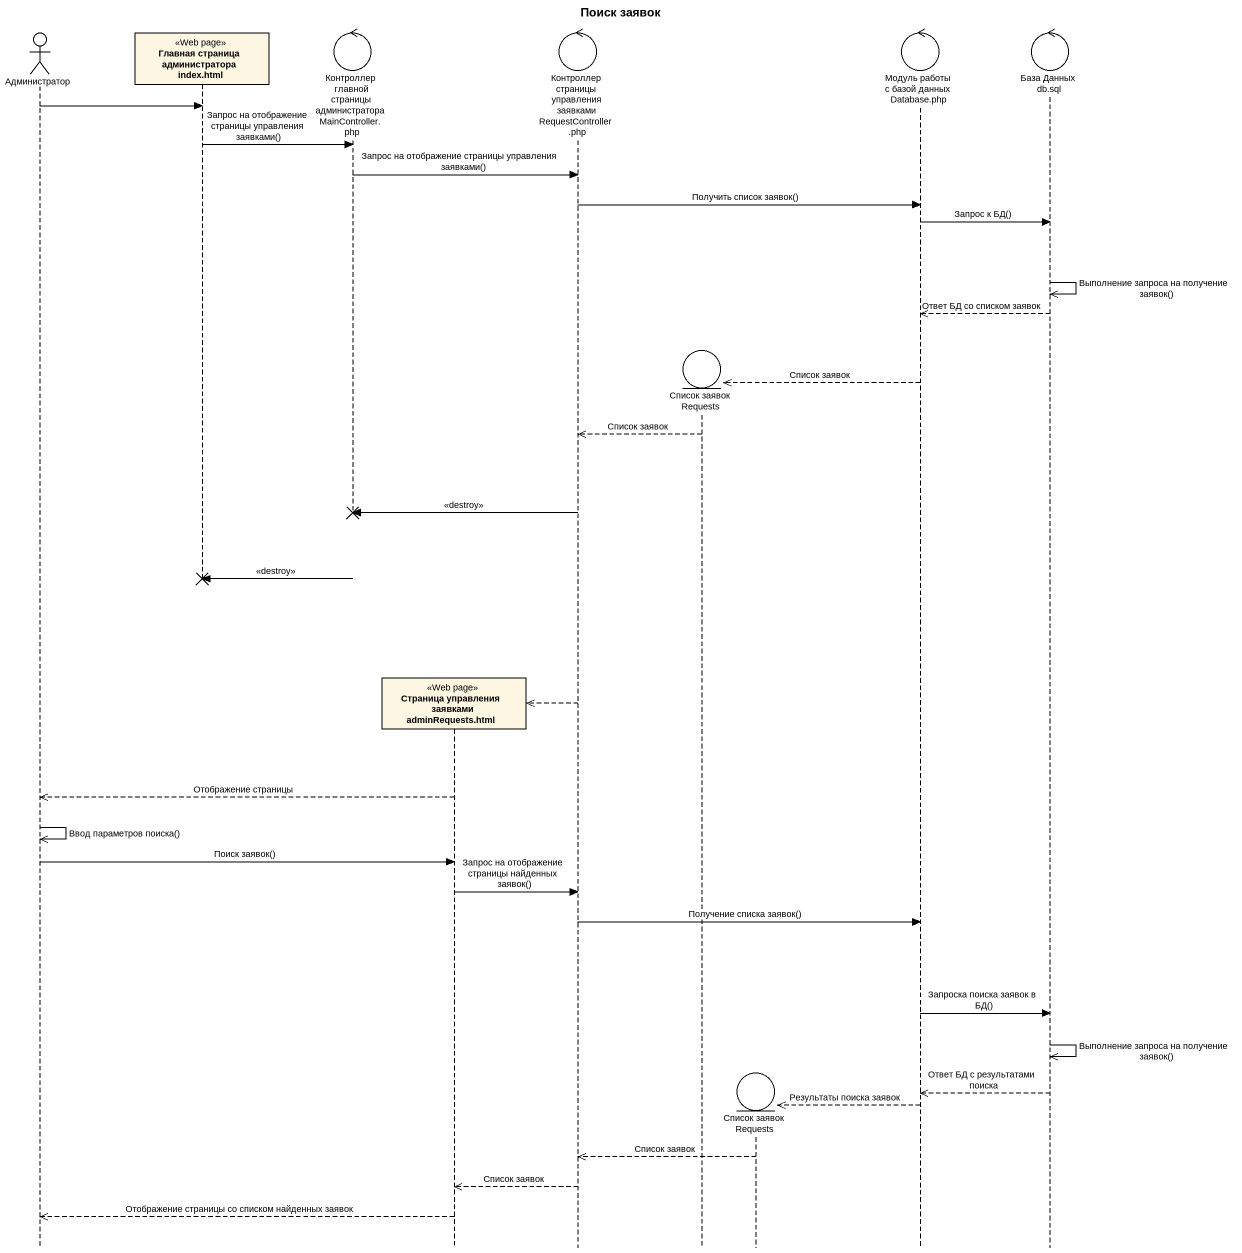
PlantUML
@startuml
title Поиск заявок
hide footbox
actor Администратор
participant "Главная страница администратора index.html" as Главная_страница <<Web page>>
control "Контроллер главной страницы администратора MainController.php" as Контроллер_главной_страницы
participant "Страница управления заявками adminRequests.html" as Страница_управления <<Web page>>
control "Контроллер страницы управления заявками RequestController.php" as Контроллер_страницы
entity "Список заявок Requests" as Список_заявок_Requests
entity "Список заявок Requests" as Список_заявок_Requests_2
control "Модуль работы с базой данных Database.php" as Модуль_работы_с_базой
control "База Данных db.sql" as База_Данных_db_sql

Администратор -> Главная_страница
Главная_страница -> Контроллер_главной_страницы : Запрос на отображение страницы управления заявками()
Контроллер_главной_страницы -> Контроллер_страницы : Запрос на отображение страницы управления заявками()
Контроллер_страницы -> Модуль_работы_с_базой : Получить список заявок()
Модуль_работы_с_базой -> База_Данных_db_sql : Запрос к БД()
База_Данных_db_sql ->> База_Данных_db_sql : Выполнение запроса на получение заявок()
База_Данных_db_sql -->> Модуль_работы_с_базой : Ответ БД со списком заявок
Модуль_работы_с_базой -->> Список_заявок_Requests ** : Список заявок
Список_заявок_Requests -->> Контроллер_страницы : Список заявок
Контроллер_страницы -> Контроллер_главной_страницы !! : <<destroy>>
Контроллер_главной_страницы -> Главная_страница !! : <<destroy>>
Контроллер_страницы -->> Страница_управления **
Страница_управления -->> Администратор : Отображение страницы
Администратор ->> Администратор : Ввод параметров поиска()
Администратор -> Страница_управления : Поиск заявок()
Страница_управления -> Контроллер_страницы : Запрос на отображение страницы найденных заявок()
Контроллер_страницы -> Модуль_работы_с_базой : Получение списка заявок()
Модуль_работы_с_базой -> База_Данных_db_sql : Запроска поиска заявок в БД()
База_Данных_db_sql ->> База_Данных_db_sql : Выполнение запроса на получение заявок()
База_Данных_db_sql -->> Модуль_работы_с_базой : Ответ БД с результатами поиска
Модуль_работы_с_базой -->> Список_заявок_Requests_2 ** : Результаты поиска заявок
Список_заявок_Requests_2 -->> Контроллер_страницы : Список заявок
Контроллер_страницы -->> Страница_управления : Список заявок
Страница_управления -->> Администратор : Отображение страницы со списком найденных заявок
@enduml
